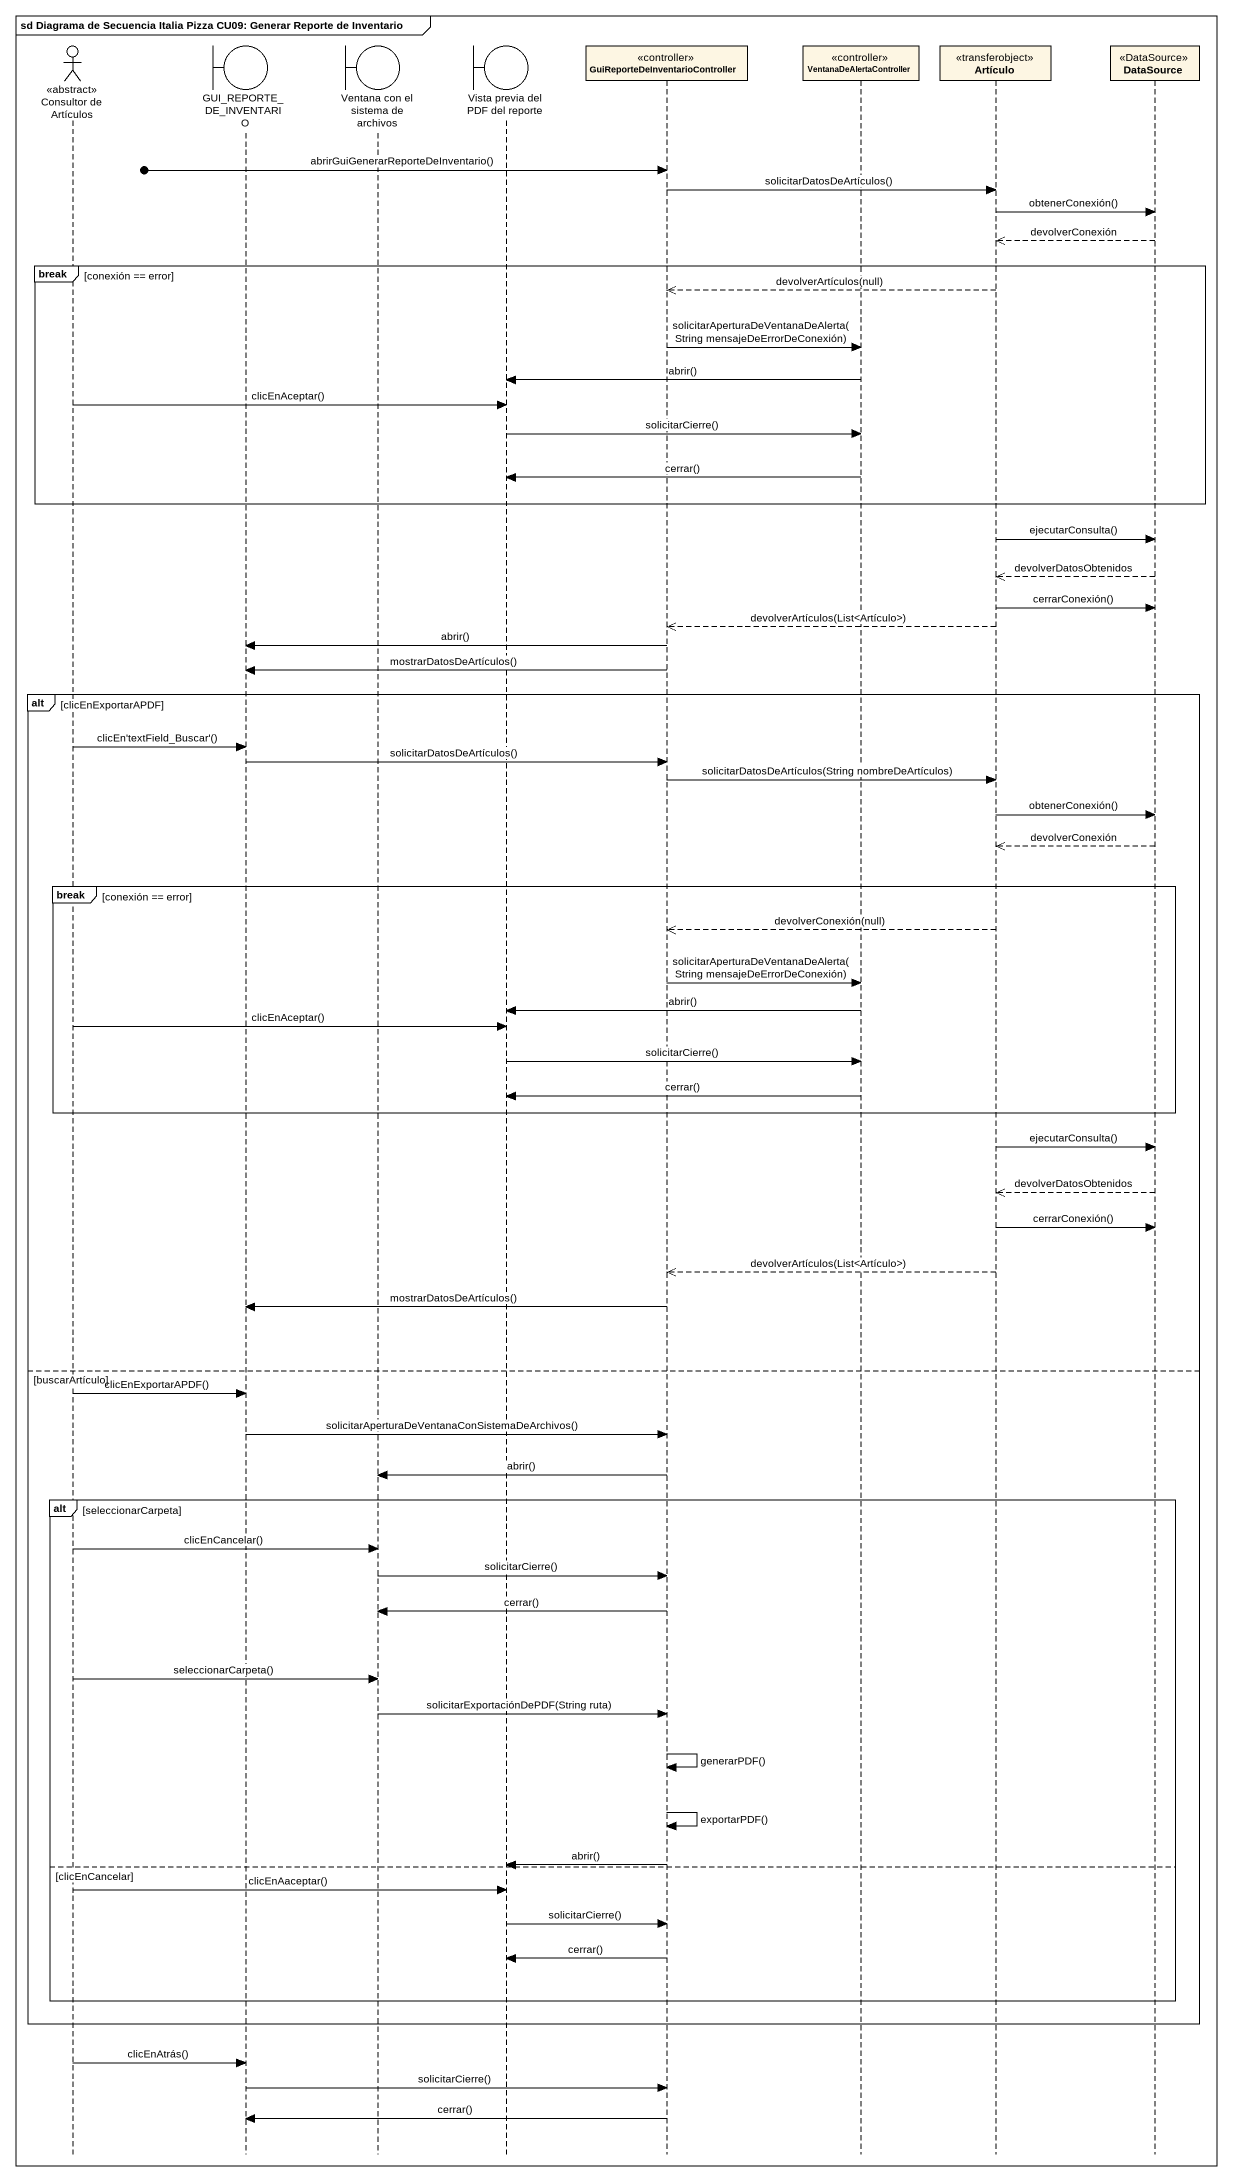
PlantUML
@startuml
mainframe sd Diagrama de Secuencia Italia Pizza CU09: Generar Reporte de Inventario
hide footbox
actor "Consultor de Artículos" as Consultor_de_Artículos <<abstract>>
boundary GUI_REPORTE_DE_INVENTARIO
boundary "Ventana con el sistema de archivos" as Ventana_con_el_sistema_de
boundary "Vista previa del PDF del reporte" as Vista_previa_del_PDF_del
participant "GuiReporteDeInventarioController" as GuiReporteDeInventarioContro <<controller>>
participant VentanaDeAlertaController <<controller>>
participant Artículo <<transferobject>>
participant DataSource <<DataSource>>

[o-> GuiReporteDeInventarioContro : abrirGuiGenerarReporteDeInventario()
GuiReporteDeInventarioContro -> Artículo : solicitarDatosDeArtículos()
Artículo -> DataSource : obtenerConexión()
DataSource -->> Artículo : devolverConexión
break conexión == error
  Artículo -->> GuiReporteDeInventarioContro : devolverArtículos(null)
  GuiReporteDeInventarioContro -> VentanaDeAlertaController : solicitarAperturaDeVentanaDeAlerta(String mensajeDeErrorDeConexión)
  VentanaDeAlertaController -> Vista_previa_del_PDF_del : abrir()
  Consultor_de_Artículos -> Vista_previa_del_PDF_del : clicEnAceptar()
  Vista_previa_del_PDF_del -> VentanaDeAlertaController : solicitarCierre()
  VentanaDeAlertaController -> Vista_previa_del_PDF_del : cerrar()
end
Artículo -> DataSource : ejecutarConsulta()
DataSource -->> Artículo : devolverDatosObtenidos
Artículo -> DataSource : cerrarConexión()
Artículo -->> GuiReporteDeInventarioContro : devolverArtículos(List<Artículo>)
GuiReporteDeInventarioContro -> GUI_REPORTE_DE_INVENTARIO : abrir()
GuiReporteDeInventarioContro -> GUI_REPORTE_DE_INVENTARIO : mostrarDatosDeArtículos()
alt clicEnExportarAPDF
  Consultor_de_Artículos -> GUI_REPORTE_DE_INVENTARIO : clicEn'textField_Buscar'()
  GUI_REPORTE_DE_INVENTARIO -> GuiReporteDeInventarioContro : solicitarDatosDeArtículos()
  GuiReporteDeInventarioContro -> Artículo : solicitarDatosDeArtículos(String nombreDeArtículos)
  Artículo -> DataSource : obtenerConexión()
  DataSource -->> Artículo : devolverConexión
  break conexión == error
    Artículo -->> GuiReporteDeInventarioContro : devolverConexión(null)
    GuiReporteDeInventarioContro -> VentanaDeAlertaController : solicitarAperturaDeVentanaDeAlerta(String mensajeDeErrorDeConexión)
    VentanaDeAlertaController -> Vista_previa_del_PDF_del : abrir()
    Consultor_de_Artículos -> Vista_previa_del_PDF_del : clicEnAceptar()
    Vista_previa_del_PDF_del -> VentanaDeAlertaController : solicitarCierre()
    VentanaDeAlertaController -> Vista_previa_del_PDF_del : cerrar()
  end
  Artículo -> DataSource : ejecutarConsulta()
  DataSource -->> Artículo : devolverDatosObtenidos
  Artículo -> DataSource : cerrarConexión()
  Artículo -->> GuiReporteDeInventarioContro : devolverArtículos(List<Artículo>)
  GuiReporteDeInventarioContro -> GUI_REPORTE_DE_INVENTARIO : mostrarDatosDeArtículos()
else buscarArtículo
  Consultor_de_Artículos -> GUI_REPORTE_DE_INVENTARIO : clicEnExportarAPDF()
  GUI_REPORTE_DE_INVENTARIO -> GuiReporteDeInventarioContro : solicitarAperturaDeVentanaConSistemaDeArchivos()
  GuiReporteDeInventarioContro -> Ventana_con_el_sistema_de : abrir()
  alt seleccionarCarpeta
    Consultor_de_Artículos -> Ventana_con_el_sistema_de : clicEnCancelar()
    Ventana_con_el_sistema_de -> GuiReporteDeInventarioContro : solicitarCierre()
    GuiReporteDeInventarioContro -> Ventana_con_el_sistema_de : cerrar()
    Consultor_de_Artículos -> Ventana_con_el_sistema_de : seleccionarCarpeta()
    Ventana_con_el_sistema_de -> GuiReporteDeInventarioContro : solicitarExportaciónDePDF(String ruta)
    GuiReporteDeInventarioContro -> GuiReporteDeInventarioContro : generarPDF()
    GuiReporteDeInventarioContro -> GuiReporteDeInventarioContro : exportarPDF()
    GuiReporteDeInventarioContro -> Vista_previa_del_PDF_del : abrir()
  else clicEnCancelar
    Consultor_de_Artículos -> Vista_previa_del_PDF_del : clicEnAaceptar()
    Vista_previa_del_PDF_del -> GuiReporteDeInventarioContro : solicitarCierre()
    GuiReporteDeInventarioContro -> Vista_previa_del_PDF_del : cerrar()
  end
end
Consultor_de_Artículos -> GUI_REPORTE_DE_INVENTARIO : clicEnAtrás()
GUI_REPORTE_DE_INVENTARIO -> GuiReporteDeInventarioContro : solicitarCierre()
GuiReporteDeInventarioContro -> GUI_REPORTE_DE_INVENTARIO : cerrar()
@enduml
